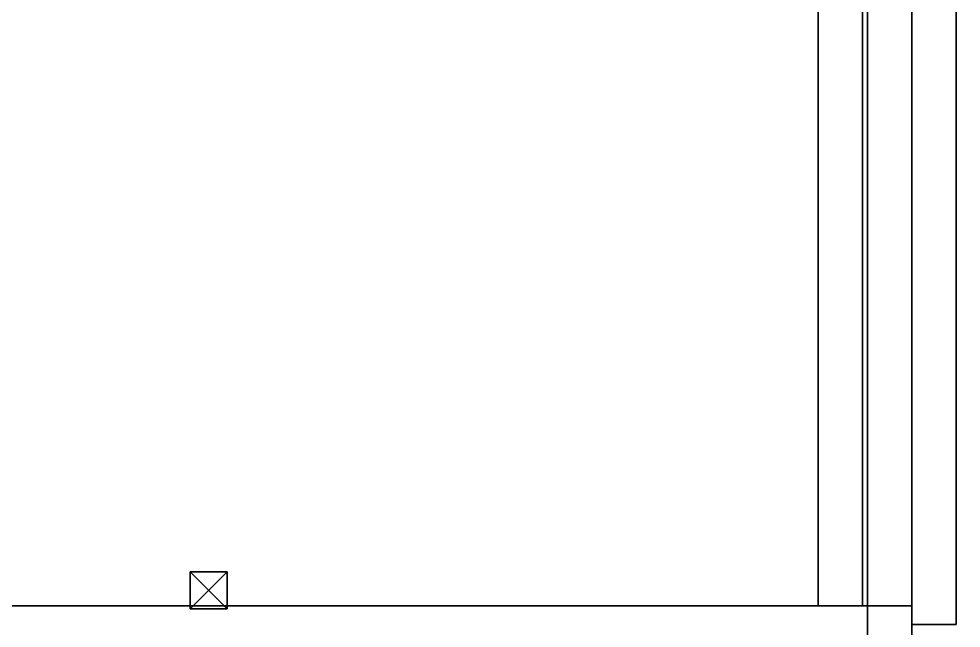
# Model space of a CAD drawing. Extents: x -469 to 3226, y 1395 to 4288.
# Drawn here: x -86.3 to 296.2, y 3054.7 to 3301.9 of the extents above; entities that cross this region are included whole.
import ezdxf

# ---------------------------------------------------------------- set-up
doc = ezdxf.new("R2010")
doc.units = 0
for name, color, linetype in [('LAYER0', 7, 'CONTINUOUS'), ('LAYER1', 7, 'CONTINUOUS'), ('LAYER102', 253, 'CONTINUOUS'), ('LAYER103', 253, 'CONTINUOUS'), ('LAYER121', 9, 'CONTINUOUS'), ('LAYER338', 9, 'CONTINUOUS'), ('LAYER88', 7, 'CONTINUOUS'), ('LAYER91', 7, 'CONTINUOUS'), ('LAYER97', 9, 'CONTINUOUS'), ('LAYER98', 7, 'CONTINUOUS'), ('LAYER99', 9, 'CONTINUOUS')]:
    doc.layers.add(name, color=color, linetype=linetype)

msp = doc.modelspace()

# ---------------------------------------------------------------- linework, layer by layer
at = {"layer": 'LAYER0', "invisible_edges": 1}
for points in [[(3116.174, 4288.024, -5), (-468.8259, 1395.024, -5), (-468.8259, 4288.024, -5), (3116.174, 4288.024, -5)], [(-468.8259, 1395.024, -5), (3116.174, 4288.024, -5), (3116.174, 1395.024, -5), (-468.8259, 1395.024, -5)], [(3116.174, 1395.024), (-468.8259, 4288.024), (-468.8259, 1395.024), (3116.174, 1395.024)], [(-468.8259, 4288.024), (3116.174, 1395.024), (3116.174, 4288.024), (-468.8259, 4288.024)]]:
    msp.add_3dface(points, dxfattribs=at)
at = {"layer": 'LAYER102'}
for points in [[(-16.8259, 3077.544, 1916), (-16.8259, 3077.544, 1931), (-1.8259, 3077.544, 1916), (-16.8259, 3077.544, 1916)], [(-1.8259, 3077.544, 1916), (-16.8259, 3077.544, 1931), (-1.8259, 3077.544, 1931), (-1.8259, 3077.544, 1916)], [(-1.8259, 3077.544, 1916), (-1.8259, 3062.544, 1916), (-16.8259, 3077.544, 1916), (-1.8259, 3077.544, 1916)], [(-16.8259, 3077.544, 1916), (-1.8259, 3062.544, 1916), (-16.8259, 3062.544, 1916), (-16.8259, 3077.544, 1916)], [(-16.8259, 3077.544, 1916), (-16.8259, 3062.544, 1916), (-16.8259, 3077.544, 1931), (-16.8259, 3077.544, 1916)], [(-16.8259, 3077.544, 1931), (-16.8259, 3062.544, 1916), (-16.8259, 3062.544, 1931), (-16.8259, 3077.544, 1931)], [(-16.8259, 3077.544, 1931), (-16.8259, 3062.544, 1931), (-1.8259, 3077.544, 1931), (-16.8259, 3077.544, 1931)], [(-1.8259, 3077.544, 1931), (-16.8259, 3062.544, 1931), (-1.8259, 3062.544, 1931), (-1.8259, 3077.544, 1931)], [(-1.8259, 3077.544, 1916), (-1.8259, 3077.544, 1931), (-1.8259, 3062.544, 1916), (-1.8259, 3077.544, 1916)], [(-1.8259, 3062.544, 1916), (-1.8259, 3077.544, 1931), (-1.8259, 3062.544, 1931), (-1.8259, 3062.544, 1916)], [(-1.8259, 3062.544, 1916), (-1.8259, 3062.544, 1931), (-16.8259, 3062.544, 1916), (-1.8259, 3062.544, 1916)], [(-16.8259, 3062.544, 1916), (-1.8259, 3062.544, 1931), (-16.8259, 3062.544, 1931), (-16.8259, 3062.544, 1916)]]:
    msp.add_3dface(points, dxfattribs=at)
at = {"layer": 'LAYER103'}
for points in [[(-16.8259, 3077.544, 1916), (-16.8259, 3077.544, 1931), (-1.8259, 3077.544, 1916), (-16.8259, 3077.544, 1916)], [(-1.8259, 3077.544, 1916), (-16.8259, 3077.544, 1931), (-1.8259, 3077.544, 1931), (-1.8259, 3077.544, 1916)], [(-1.8259, 3077.544, 1916), (-1.8259, 3062.544, 1916), (-16.8259, 3077.544, 1916), (-1.8259, 3077.544, 1916)], [(-16.8259, 3077.544, 1916), (-1.8259, 3062.544, 1916), (-16.8259, 3062.544, 1916), (-16.8259, 3077.544, 1916)], [(-16.8259, 3077.544, 1916), (-16.8259, 3062.544, 1916), (-16.8259, 3077.544, 1931), (-16.8259, 3077.544, 1916)], [(-16.8259, 3077.544, 1931), (-16.8259, 3062.544, 1916), (-16.8259, 3062.544, 1931), (-16.8259, 3077.544, 1931)], [(-16.8259, 3077.544, 1931), (-16.8259, 3062.544, 1931), (-1.8259, 3077.544, 1931), (-16.8259, 3077.544, 1931)], [(-1.8259, 3077.544, 1931), (-16.8259, 3062.544, 1931), (-1.8259, 3062.544, 1931), (-1.8259, 3077.544, 1931)], [(-1.8259, 3077.544, 1916), (-1.8259, 3077.544, 1931), (-1.8259, 3062.544, 1916), (-1.8259, 3077.544, 1916)], [(-1.8259, 3062.544, 1916), (-1.8259, 3077.544, 1931), (-1.8259, 3062.544, 1931), (-1.8259, 3062.544, 1916)], [(-1.8259, 3062.544, 1916), (-1.8259, 3062.544, 1931), (-16.8259, 3062.544, 1916), (-1.8259, 3062.544, 1916)], [(-16.8259, 3062.544, 1916), (-1.8259, 3062.544, 1931), (-16.8259, 3062.544, 1931), (-16.8259, 3062.544, 1916)]]:
    msp.add_3dface(points, dxfattribs=at)
at = {"layer": 'LAYER121', "invisible_edges": 1}
for points in [[(276.1741, 3056.194, 2377), (276.1741, 3473.024, 83), (276.1741, 3056.194, 83), (276.1741, 3056.194, 2377)], [(276.1741, 3473.024, 83), (276.1741, 3056.194, 2377), (276.1741, 3473.024, 2377), (276.1741, 3473.024, 83)], [(294.1741, 3056.194, 83), (276.1741, 3473.024, 83), (294.1741, 3473.024, 83), (294.1741, 3056.194, 83)], [(276.1741, 3473.024, 83), (294.1741, 3056.194, 83), (276.1741, 3056.194, 83), (276.1741, 3473.024, 83)], [(276.1741, 3056.194, 2377), (294.1741, 3473.024, 2377), (276.1741, 3473.024, 2377), (276.1741, 3056.194, 2377)], [(294.1741, 3473.024, 2377), (276.1741, 3056.194, 2377), (294.1741, 3056.194, 2377), (294.1741, 3473.024, 2377)], [(294.1741, 3473.024, 2377), (294.1741, 3056.194, 83), (294.1741, 3473.024, 83), (294.1741, 3473.024, 2377)], [(294.1741, 3056.194, 83), (294.1741, 3473.024, 2377), (294.1741, 3056.194, 2377), (294.1741, 3056.194, 83)], [(294.1741, 3056.194, 83), (276.1741, 3056.194, 2377), (276.1741, 3056.194, 83), (294.1741, 3056.194, 83)], [(276.1741, 3056.194, 2377), (294.1741, 3056.194, 83), (294.1741, 3056.194, 2377), (276.1741, 3056.194, 2377)]]:
    msp.add_3dface(points, dxfattribs=at)
at = {"layer": 'LAYER338', "invisible_edges": 1}
for points in [[(258.1741, 3600.524, 2440), (258.1741, 2082.524, 2380), (258.1741, 2082.524, 2440), (258.1741, 3600.524, 2440)], [(258.1741, 2082.524, 2380), (258.1741, 3600.524, 2440), (258.1741, 3600.524, 2380), (258.1741, 2082.524, 2380)], [(276.1741, 3600.524, 2380), (258.1741, 2082.524, 2380), (258.1741, 3600.524, 2380), (276.1741, 3600.524, 2380)], [(258.1741, 2082.524, 2380), (276.1741, 3600.524, 2380), (276.1741, 2082.524, 2380), (258.1741, 2082.524, 2380)], [(276.1741, 2082.524, 2440), (258.1741, 3600.524, 2440), (258.1741, 2082.524, 2440), (276.1741, 2082.524, 2440)], [(258.1741, 3600.524, 2440), (276.1741, 2082.524, 2440), (276.1741, 3600.524, 2440), (258.1741, 3600.524, 2440)], [(276.1741, 3600.524, 2380), (276.1741, 2082.524, 2440), (276.1741, 2082.524, 2380), (276.1741, 3600.524, 2380)], [(276.1741, 2082.524, 2440), (276.1741, 3600.524, 2380), (276.1741, 3600.524, 2440), (276.1741, 2082.524, 2440)]]:
    msp.add_3dface(points, dxfattribs=at)
at = {"layer": 'LAYER88', "invisible_edges": 1}
for points in [[(-303.8259, 3063.694, 2379), (276.1741, 3457.024, 2379), (-303.8259, 3457.024, 2379), (-303.8259, 3063.694, 2379)], [(276.1741, 3457.024, 2379), (-303.8259, 3063.694, 2379), (276.1741, 3063.694, 2379), (276.1741, 3457.024, 2379)], [(276.1741, 3063.694, 2361), (-303.8259, 3457.024, 2361), (276.1741, 3457.024, 2361), (276.1741, 3063.694, 2361)], [(-303.8259, 3457.024, 2361), (276.1741, 3063.694, 2361), (-303.8259, 3063.694, 2361), (-303.8259, 3457.024, 2361)], [(276.1741, 3063.694, 2361), (276.1741, 3457.024, 2379), (276.1741, 3063.694, 2379), (276.1741, 3063.694, 2361)], [(276.1741, 3457.024, 2379), (276.1741, 3063.694, 2361), (276.1741, 3457.024, 2361), (276.1741, 3457.024, 2379)], [(-303.8259, 3063.694, 2379), (276.1741, 3063.694, 2361), (276.1741, 3063.694, 2379), (-303.8259, 3063.694, 2379)], [(276.1741, 3063.694, 2361), (-303.8259, 3063.694, 2379), (-303.8259, 3063.694, 2361), (276.1741, 3063.694, 2361)]]:
    msp.add_3dface(points, dxfattribs=at)
at = {"layer": 'LAYER91', "invisible_edges": 1}
for points in [[(-279.2259, 3063.694, 2034), (276.1741, 3457.024, 2034), (-279.2259, 3457.024, 2034), (-279.2259, 3063.694, 2034)], [(276.1741, 3457.024, 2034), (-279.2259, 3063.694, 2034), (276.1741, 3063.694, 2034), (276.1741, 3457.024, 2034)], [(276.1741, 3063.694, 2016), (-279.2259, 3457.024, 2016), (276.1741, 3457.024, 2016), (276.1741, 3063.694, 2016)], [(-279.2259, 3457.024, 2016), (276.1741, 3063.694, 2016), (-279.2259, 3063.694, 2016), (-279.2259, 3457.024, 2016)], [(276.1741, 3063.694, 2016), (276.1741, 3457.024, 2034), (276.1741, 3063.694, 2034), (276.1741, 3063.694, 2016)], [(276.1741, 3457.024, 2034), (276.1741, 3063.694, 2016), (276.1741, 3457.024, 2016), (276.1741, 3457.024, 2034)], [(-279.2259, 3063.694, 2034), (276.1741, 3063.694, 2016), (276.1741, 3063.694, 2034), (-279.2259, 3063.694, 2034)], [(276.1741, 3063.694, 2016), (-279.2259, 3063.694, 2034), (-279.2259, 3063.694, 2016), (276.1741, 3063.694, 2016)]]:
    msp.add_3dface(points, dxfattribs=at)
at = {"layer": 'LAYER97', "invisible_edges": 1}
for points in [[(-303.8259, 3063.694, 2380), (276.1741, 3063.694), (-303.8259, 3063.694), (-303.8259, 3063.694, 2380)], [(276.1741, 3063.694), (-303.8259, 3063.694, 2380), (276.1741, 3063.694, 2380), (276.1741, 3063.694)], [(-303.8259, 3045.694), (276.1741, 3063.694), (276.1741, 3045.694), (-303.8259, 3045.694)], [(276.1741, 3063.694), (-303.8259, 3045.694), (-303.8259, 3063.694), (276.1741, 3063.694)], [(-303.8259, 3063.694, 2380), (276.1741, 3045.694, 2380), (276.1741, 3063.694, 2380), (-303.8259, 3063.694, 2380)], [(276.1741, 3045.694, 2380), (-303.8259, 3063.694, 2380), (-303.8259, 3045.694, 2380), (276.1741, 3045.694, 2380)], [(276.1741, 3045.694, 2380), (276.1741, 3063.694), (276.1741, 3063.694, 2380), (276.1741, 3045.694, 2380)], [(276.1741, 3063.694), (276.1741, 3045.694, 2380), (276.1741, 3045.694), (276.1741, 3063.694)]]:
    msp.add_3dface(points, dxfattribs=at)
at = {"layer": 'LAYER98', "invisible_edges": 1}
for points in [[(-303.8259, 3457.024, 80), (276.1741, 3063.694, 80), (-303.8259, 3063.694, 80), (-303.8259, 3457.024, 80)], [(276.1741, 3063.694, 80), (-303.8259, 3457.024, 80), (276.1741, 3457.024, 80), (276.1741, 3063.694, 80)], [(276.1741, 3457.024, 98), (-303.8259, 3063.694, 98), (276.1741, 3063.694, 98), (276.1741, 3457.024, 98)], [(-303.8259, 3063.694, 98), (276.1741, 3457.024, 98), (-303.8259, 3457.024, 98), (-303.8259, 3063.694, 98)], [(276.1741, 3457.024, 98), (276.1741, 3063.694, 80), (276.1741, 3457.024, 80), (276.1741, 3457.024, 98)], [(276.1741, 3063.694, 80), (276.1741, 3457.024, 98), (276.1741, 3063.694, 98), (276.1741, 3063.694, 80)], [(-303.8259, 3063.694, 98), (276.1741, 3063.694, 80), (276.1741, 3063.694, 98), (-303.8259, 3063.694, 98)], [(276.1741, 3063.694, 80), (-303.8259, 3063.694, 98), (-303.8259, 3063.694, 80), (276.1741, 3063.694, 80)]]:
    msp.add_3dface(points, dxfattribs=at)
at = {"layer": 'LAYER99', "invisible_edges": 1}
for points in [[(238.1741, 3457.024, 80), (238.1741, 3063.694), (238.1741, 3063.694, 80), (238.1741, 3457.024, 80)], [(238.1741, 3063.694), (238.1741, 3457.024, 80), (238.1741, 3457.024), (238.1741, 3063.694)], [(256.1741, 3457.024), (238.1741, 3063.694), (238.1741, 3457.024), (256.1741, 3457.024)], [(238.1741, 3063.694), (256.1741, 3457.024), (256.1741, 3063.694), (238.1741, 3063.694)], [(256.1741, 3063.694, 80), (238.1741, 3457.024, 80), (238.1741, 3063.694, 80), (256.1741, 3063.694, 80)], [(238.1741, 3457.024, 80), (256.1741, 3063.694, 80), (256.1741, 3457.024, 80), (238.1741, 3457.024, 80)], [(256.1741, 3457.024), (256.1741, 3063.694, 80), (256.1741, 3063.694), (256.1741, 3457.024)], [(256.1741, 3063.694, 80), (256.1741, 3457.024), (256.1741, 3457.024, 80), (256.1741, 3063.694, 80)], [(256.1741, 3063.694, 80), (238.1741, 3063.694), (256.1741, 3063.694), (256.1741, 3063.694, 80)], [(238.1741, 3063.694), (256.1741, 3063.694, 80), (238.1741, 3063.694, 80), (238.1741, 3063.694)]]:
    msp.add_3dface(points, dxfattribs=at)

# ---------------------------------------------------------------- meshes
at = {"layer": 'LAYER1'}
mesh = msp.add_polymesh((5, 2), dxfattribs=at)
for k, corner in enumerate([(2966.174, 1545.024, 2430), (2966.174, 4138.024, 2430), (-318.8259, 1545.024, 2430), (2966.174, 1545.024, 2430), (-318.8259, 4138.024, 2430), (-318.8259, 1545.024, 2430), (2966.174, 4138.024, 2430), (-318.8259, 4138.024, 2430), (3116.174, 4288.024, 2430), (-468.8259, 4288.024, 2430)]):
    mesh.set_mesh_vertex(divmod(k, 2), corner)

doc.saveas('drawing.dxf')
